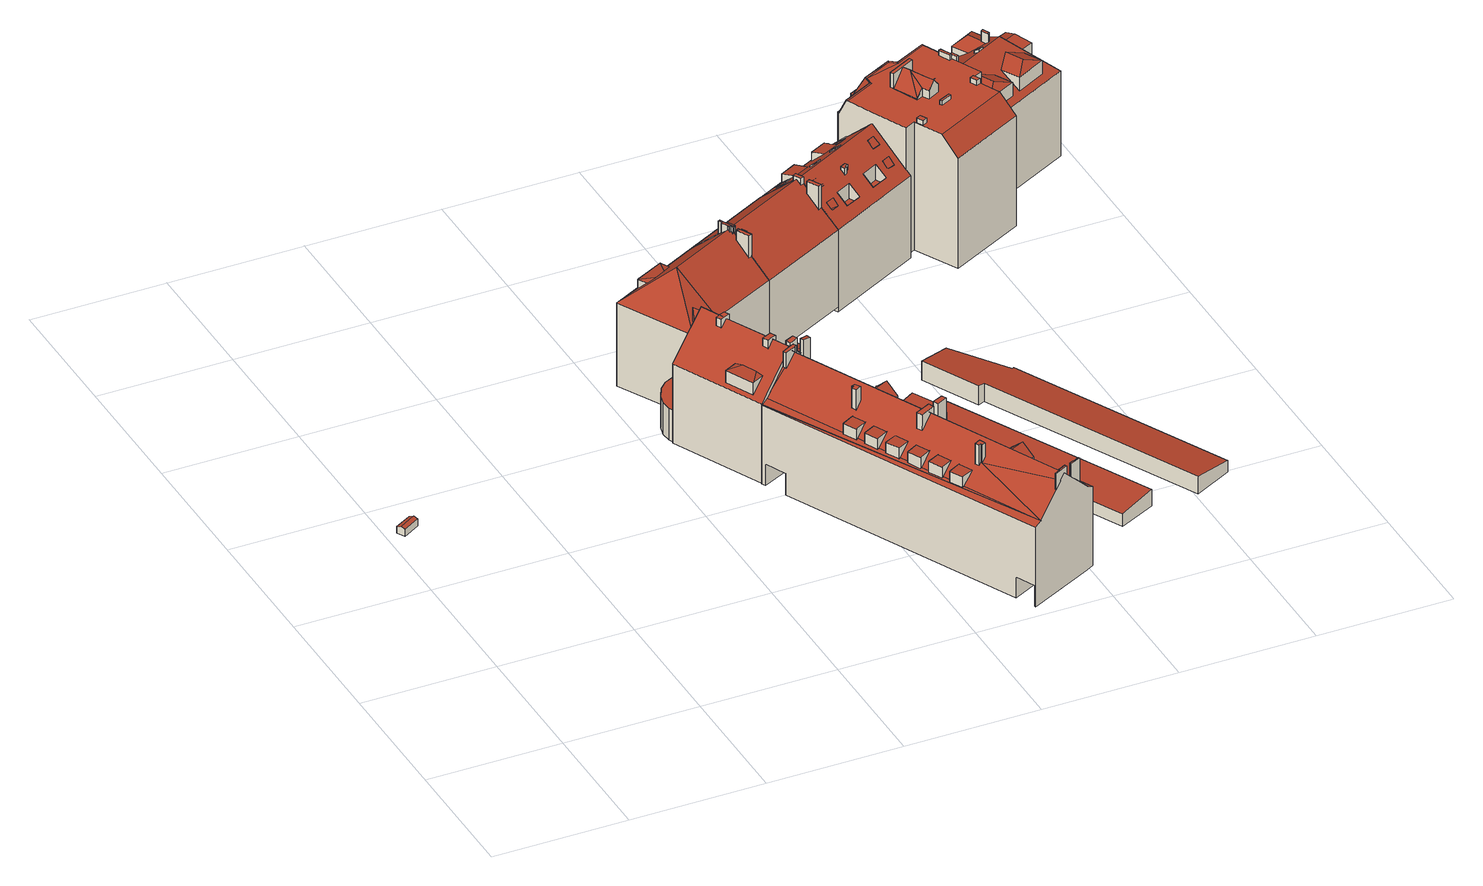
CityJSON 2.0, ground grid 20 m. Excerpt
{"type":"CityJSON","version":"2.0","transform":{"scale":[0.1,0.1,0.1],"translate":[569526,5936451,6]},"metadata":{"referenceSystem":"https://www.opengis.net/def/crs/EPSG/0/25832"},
"CityObjects":{
"building1":{"type":"Building","attributes":{"Grundfläche 2D":"3.890476","Grundhöhe NN":"7.788"},"geometry":[{"type":"Solid","lod":"3","boundaries":[[[[0,1,2,3]],[[4,1,0,5]],[[3,2,6,7]],[[5,0,3,7,8]],[[4,5,8,9]],[[6,2,1,4,9]],[[7,6,9,8]]]],"semantics":{"surfaces":[{"type":"RoofSurface"},{"type":"WallSurface"},{"type":"GroundSurface"}],"values":[[0,0,1,1,1,1,2]]}}]},
"building2":{"type":"Building","attributes":{"Grundfläche 2D":"180.118781","Grundhöhe NN":"7.337"},"children":["building2-1","building2-2","building2-3","building2-4"],"geometry":[{"type":"Solid","lod":"3","boundaries":[[[[10,11,12,13]],[[11,14,12]],[[15,10,13]],[[16,17,18]],[[19,20,21,22,23,17,24,25,26,27,28,29],[30,14,11,10,15,31]],[[32,20,19]],[[33,34,35,36,37,18,17,23,22,21,20,32,38]],[[39,24,16]],[[24,17,16]],[[13,12,30,31]],[[15,13,31]],[[12,14,30]],[[16,18,40,41]],[[39,16,41,42]],[[25,24,39,42,43]],[[27,26,25,43,44]],[[45,46,36,35,34,33,38,32,19,29,28,27,44,47]],[[18,37,36,46,40]],[[41,40,46,45,47,44,43,42]]]],"semantics":{"surfaces":[{"type":"RoofSurface"},{"type":"WallSurface"},{"type":"GroundSurface"}],"values":[[0,0,0,0,0,0,0,0,0,1,1,1,1,1,1,1,1,1,2]]}}]},
"building2-1":{"type":"BuildingInstallation","parents":["building2"],"geometry":[{"type":"MultiSurface","lod":"3","boundaries":[[[48,49,50,51,52]],[[49,53,22,54,50]],[[51,50,54,55]],[[55,21,56,48,52,51]],[[49,48,56,53]]],"semantics":{"surfaces":[{"type":"RoofSurface"},{"type":"WallSurface"}],"values":[0,1,1,1,1]}}]},
"building2-2":{"type":"BuildingInstallation","parents":["building2"],"geometry":[{"type":"MultiSurface","lod":"3","boundaries":[[[57,58,59,60,61]],[[62,17,63,59,58,57]],[[59,63,64,60]],[[60,64,23,65,61]],[[57,61,65,62]]],"semantics":{"surfaces":[{"type":"RoofSurface"},{"type":"WallSurface"}],"values":[0,1,1,1,1]}}]},
"building2-3":{"type":"BuildingInstallation","parents":["building2"],"geometry":[{"type":"MultiSurface","lod":"3","boundaries":[[[66,67,68,69,70]],[[32,38,33,68,67,66]],[[69,68,33,71]],[[70,69,71,72]],[[66,70,72,32]]],"semantics":{"surfaces":[{"type":"RoofSurface"},{"type":"WallSurface"}],"values":[0,1,1,1,1]}}]},
"building2-4":{"type":"BuildingInstallation","parents":["building2"],"geometry":[{"type":"MultiSurface","lod":"3","boundaries":[[[73,74,75]],[[76,75,74,77]],[[77,78,76]],[[73,75,79]],[[80,76,78]],[[75,76,80,79]]],"semantics":{"surfaces":[{"type":"RoofSurface"},{"type":"WallSurface"}],"values":[0,0,0,1,1,1]}}]},
"building3":{"type":"Building","attributes":{"Grundfläche 2D":"480.988262","Grundhöhe NN":"7.285"},"children":["building3-1","building3-2","building3-3","building3-4","building3-5","building3-6","building3-7","building3-8","building3-9","building3-10","building3-11","building3-12","building3-13","building3-14"],"geometry":[{"type":"Solid","lod":"3","boundaries":[[[[81,82,83,84,85,86]],[[87,83,82,88]],[[89,90,91,92,93,94]],[[95,92,91,96]],[[97,98,99]],[[98,27,99]],[[100,101,102,103,104,98]],[[105,106,107,108,109,110,111,112,113,114,115,116,117,118,119,98,104,103,102,120,121,122,123]],[[119,118,117,116,115,114,113,112,111,110,109,108,107,27,98]],[[124,107,106,125]],[[121,120,122]],[[120,126,122]],[[122,126,127]],[[122,127,128,127,128]],[[129,130,131,132,133,134,36,135,136]],[[137,138,139,140,141,142,143,144,145,146,147]],[[148,149,150,151,152,153]],[[105,123,122,128,127,128,127,126,154,155,156,157,158,149,148,88,82,81,86,139,138,159,160,147,146,96,91,90,136,135,161,162,163,164,165,166,106]],[[124,125,106,166,165]],[[160,159,167,168]],[[86,85,84,140,139]],[[87,88,148,153]],[[87,153,152,141,140,84,83]],[[136,90,89,94,130,129]],[[95,96,146,145]],[[92,95,145,144,131,130,94,93]],[[147,160,168]],[[167,159,138,137]],[[137,147,168,167]],[[169,97,99,170,171,172,173,174,175,176,177,178]],[[179,150,149,158,157,156,155,154,126,120,102,101,100,98,97,169,180]],[[181,182,183,184,185,151,150,179]],[[152,151,185,186]],[[141,152,186,187]],[[142,141,187,188]],[[143,142,188,189]],[[144,143,189,190]],[[131,144,190,191]],[[132,131,191,192]],[[192,193,194,195,196,197,134,133,132]],[[45,198,44,170,99,27,107,124,165,164,163,162,161,135,36,134,197,46]],[[172,171,196,195]],[[194,193,174,173]],[[178,177,182,181]],[[184,183,176,175]],[[189,188,187,186,185,184,175,174,193,192,191,190]],[[169,178,181,179,180]],[[198,45,46,197,196,171,170,44]],[[173,172,195,194]],[[183,182,177,176]]]],"semantics":{"surfaces":[{"type":"RoofSurface"},{"type":"WallSurface"},{"type":"GroundSurface"},{"type":"OuterCeilingSurface"}],"values":[[0,0,0,0,0,0,0,0,0,0,0,0,0,0,0,0,0,0,0,0,1,1,1,1,1,1,1,1,1,1,1,1,1,1,1,1,1,1,1,1,1,1,1,1,1,2,2,2,3,3]]}}]},
"building3-1":{"type":"BuildingInstallation","parents":["building3"],"geometry":[{"type":"MultiSurface","lod":"3","boundaries":[[[199,200,201,202]],[[199,203,105,204,200]],[[204,205,201,200]],[[205,123,206,202,201]],[[206,203,199,202]]],"semantics":{"surfaces":[{"type":"RoofSurface"},{"type":"WallSurface"}],"values":[0,1,1,1,1]}}]},
"building3-2":{"type":"BuildingInstallation","parents":["building3"],"geometry":[{"type":"MultiSurface","lod":"3","boundaries":[[[207,208,209,210,211,212,213,214,215,216]],[[212,211,217,218]],[[212,218,106,213]],[[106,219,214,213]],[[220,221,208,207,216,215,214,219,222,223]],[[125,217,211,210,209,208,221,166]]],"semantics":{"surfaces":[{"type":"RoofSurface"},{"type":"WallSurface"}],"values":[0,1,1,1,1,1]}}]},
"building3-3":{"type":"BuildingInstallation","parents":["building3"],"geometry":[{"type":"MultiSurface","lod":"3","boundaries":[[[224,225,226,227,228,229,230,231,232]],[[224,233,234,225]],[[234,235,225]],[[226,225,235,236]],[[236,237,227,226]],[[228,227,237,238]],[[238,239,104,230,229,228]],[[231,230,104,240]],[[240,241,233,224,232,231]]],"semantics":{"surfaces":[{"type":"RoofSurface"},{"type":"WallSurface"}],"values":[0,1,1,1,1,1,1,1,1]}}]},
"building3-4":{"type":"BuildingInstallation","parents":["building3"],"geometry":[{"type":"MultiSurface","lod":"3","boundaries":[[[242,243,244,245,246,247]],[[248,249,245,244]],[[247,246,245,249,111]],[[244,243,242,110,248]]],"semantics":{"surfaces":[{"type":"RoofSurface"},{"type":"WallSurface"}],"values":[0,1,1,1]}}]},
"building3-5":{"type":"BuildingInstallation","parents":["building3"],"geometry":[{"type":"MultiSurface","lod":"3","boundaries":[[[250,251,252,253,254,255,256,257,258,259,260]],[[252,101,102,120,126,154,253]],[[128,261,255,254,253,154]],[[261,127,256,255]],[[258,257,256,127,122]],[[258,122,121]],[[262,259,258,121]],[[262,103,260,259]],[[251,250,260,103,263,264]],[[264,101,252,251]]],"semantics":{"surfaces":[{"type":"RoofSurface"},{"type":"WallSurface"}],"values":[0,1,1,1,1,1,1,1,1,1]}}]},
"building3-6":{"type":"BuildingInstallation","parents":["building3"],"geometry":[{"type":"MultiSurface","lod":"3","boundaries":[[[265,266,267,268,269,270]],[[271,272,268,267]],[[270,269,268,272,113]],[[271,267,266,265,112]]],"semantics":{"surfaces":[{"type":"RoofSurface"},{"type":"WallSurface"}],"values":[0,1,1,1]}}]},
"building3-7":{"type":"BuildingInstallation","parents":["building3"],"geometry":[{"type":"MultiSurface","lod":"3","boundaries":[[[273,274,275,276,277,278]],[[279,280,274,273]],[[280,281,275,274]],[[276,275,281,282]],[[282,283,277,276]],[[277,283,284,278]],[[284,279,273,278]]],"semantics":{"surfaces":[{"type":"RoofSurface"},{"type":"WallSurface"}],"values":[0,1,1,1,1,1,1]}}]},
"building3-8":{"type":"BuildingInstallation","parents":["building3"],"geometry":[{"type":"MultiSurface","lod":"3","boundaries":[[[285,286,287,288,289,290]],[[291,292,288,287]],[[290,289,288,292,117]],[[291,287,286,285,116]]],"semantics":{"surfaces":[{"type":"RoofSurface"},{"type":"WallSurface"}],"values":[0,1,1,1]}}]},
"building3-9":{"type":"BuildingInstallation","parents":["building3"],"geometry":[{"type":"MultiSurface","lod":"3","boundaries":[[[293,294,295,296]],[[293,297,298,294]],[[295,294,298,299]],[[296,295,299,300]],[[300,297,293,296]]],"semantics":{"surfaces":[{"type":"RoofSurface"},{"type":"WallSurface"}],"values":[0,1,1,1,1]}}]},
"building3-10":{"type":"BuildingInstallation","parents":["building3"],"geometry":[{"type":"MultiSurface","lod":"3","boundaries":[[[301,302,303,304]],[[304,303,305,306]],[[301,304,306,307]],[[302,301,307,308]],[[303,302,308,305]]],"semantics":{"surfaces":[{"type":"RoofSurface"},{"type":"WallSurface"}],"values":[0,1,1,1,1]}}]},
"building3-11":{"type":"BuildingInstallation","parents":["building3"],"geometry":[{"type":"MultiSurface","lod":"3","boundaries":[[[309,310,311,312,313,314]],[[315,316,312,311]],[[314,313,312,316,119]],[[311,310,309,118,315]]],"semantics":{"surfaces":[{"type":"RoofSurface"},{"type":"WallSurface"}],"values":[0,1,1,1]}}]},
"building3-12":{"type":"BuildingInstallation","parents":["building3"],"geometry":[{"type":"MultiSurface","lod":"3","boundaries":[[[317,318,319,320,321,322,323,324]],[[155,156,157,319,318]],[[157,325,320,319]],[[321,320,325,326]],[[326,327,322,321]],[[327,328,323,322]],[[323,328,329,324]],[[318,317,324,329,330,155]]],"semantics":{"surfaces":[{"type":"RoofSurface"},{"type":"WallSurface"}],"values":[0,1,1,1,1,1,1,1]}}]},
"building3-13":{"type":"BuildingInstallation","parents":["building3"],"geometry":[{"type":"MultiSurface","lod":"3","boundaries":[[[331,332,333,334,335,336]],[[337,338,334,333]],[[338,109,336,335,334]],[[333,332,331,108,337]]],"semantics":{"surfaces":[{"type":"RoofSurface"},{"type":"WallSurface"}],"values":[0,1,1,1]}}]},
"building3-14":{"type":"BuildingInstallation","parents":["building3"],"geometry":[{"type":"MultiSurface","lod":"3","boundaries":[[[339,340,341,342,343,344]],[[345,346,342,341]],[[344,343,342,346,115]],[[341,340,339,114,345]]],"semantics":{"surfaces":[{"type":"RoofSurface"},{"type":"WallSurface"}],"values":[0,1,1,1]}}]},
"building4":{"type":"Building","attributes":{"Grundfläche 2D":"244.404709","Grundhöhe NN":"6.720"},"children":["building4-1","building4-2"],"geometry":[{"type":"Solid","lod":"3","boundaries":[[[[347,348,349,350]],[[351,352,353]],[[351,354,355,347,350,352]],[[356,357,358]],[[356,359,357]],[[360,361,362]],[[361,363,362]],[[364,365,366]],[[367,366,365,368]],[[364,369,370,371,365]],[[371,372,368,365]],[[373,374,375,376,377,378,379,380,381,382,381,383,380,367,368,384,385]],[[386,380,383,381]],[[381,380,386]],[[378,387,388,389,357,359,390,391,353,352,350,349,348,363,361,367,380,379]],[[366,367,361]],[[392,393,394,395,396,397,398,399,400,401]],[[348,347,363]],[[390,359,351,353,391]],[[359,356,362,363,347,355,354,351]],[[396,395,402,403]],[[397,396,403,404]],[[398,397,404,405]],[[399,398,405,406]],[[400,399,406,407]],[[401,400,407,408]],[[392,401,408,409]],[[358,357,410,411]],[[356,358,411,412]],[[362,356,412,413]],[[360,362,413,414]],[[361,360,414,415]],[[394,366,361,415,402,395]],[[366,394,393,364]],[[416,370,369,364,393,392,409]],[[372,371,370,416,417]],[[368,372,417,418]],[[384,368,418,419]],[[420,421,422,410,357,389,388,387,378,377,376,375,374,373,385,384,419,423]],[[402,415,414,413,412,411,410,422,421,420,423,419,418,417,416,409,408,407,406,405,404,403]]]],"semantics":{"surfaces":[{"type":"RoofSurface"},{"type":"WallSurface"},{"type":"GroundSurface"}],"values":[[0,0,0,0,0,0,0,0,0,0,0,0,0,0,0,0,0,1,1,1,1,1,1,1,1,1,1,1,1,1,1,1,1,1,1,1,1,1,1,2]]}}]},
"building4-1":{"type":"BuildingInstallation","parents":["building4"],"geometry":[{"type":"MultiSurface","lod":"3","boundaries":[[[424,425,426,427]],[[427,426,428,429,430,431,432,433,434,435,436,437,438,439,440]],[[375,376,377,378,387,388,389,431,430,429,428,426,425]],[[389,441,432,431]],[[441,442,433,432]],[[442,443,434,433]],[[434,443,380,436,435]],[[380,386,437,436]],[[444,439,438,437,386,383,445]],[[427,440,439,444,382,381]],[[424,427,381,446]],[[446,375,425,424]]],"semantics":{"surfaces":[{"type":"RoofSurface"},{"type":"WallSurface"}],"values":[0,0,1,1,1,1,1,1,1,1,1,1]}}]},
"building4-2":{"type":"BuildingInstallation","parents":["building4"],"geometry":[{"type":"MultiSurface","lod":"3","boundaries":[[[447,448,449]],[[450,451,447]],[[451,452,453,448,447]],[[454,450,447,449,374,455]],[[450,454,456,452,451]],[[456,385,453,452]],[[453,385,373,374,449,448]]],"semantics":{"surfaces":[{"type":"RoofSurface"},{"type":"WallSurface"}],"values":[0,0,0,1,1,1,1]}}]},
"building5":{"type":"Building","attributes":{"Grundfläche 2D":"189.022632","Grundhöhe NN":"7.556"},"children":["building5-1","building5-2","building5-3","building5-4"],"geometry":[{"type":"Solid","lod":"3","boundaries":[[[[357,457,458]],[[459,457,357,460,461,378,377,462,463,464]],[[465,466,467,464,463,462,377,375,374,468,385,384,469,470]],[[357,458,471,472]],[[473,474,384,385,468,374,375,377,378,461,460,357,472,475]],[[469,384,474,476]],[[477,471,458,457,459,464,467,466,465,470,469,476,478]],[[478,476,474,473,475,472,471,477]]]],"semantics":{"surfaces":[{"type":"RoofSurface"},{"type":"WallSurface"},{"type":"GroundSurface"}],"values":[[0,0,0,1,1,1,1,2]]}}]},
"building5-1":{"type":"BuildingInstallation","parents":["building5"],"geometry":[{"type":"MultiSurface","lod":"3","boundaries":[[[479,480,481,482]],[[482,481,465,483]],[[479,482,483,484]],[[484,470,480,479]],[[470,465,481,480]]],"semantics":{"surfaces":[{"type":"RoofSurface"},{"type":"WallSurface"}],"values":[0,1,1,1,1]}}]},
"building5-2":{"type":"BuildingInstallation","parents":["building5"],"geometry":[{"type":"MultiSurface","lod":"3","boundaries":[[[448,453,485,486]],[[486,487,448]],[[488,487,486]],[[468,385,453,448]],[[385,489,485,453]],[[486,485,489,490]],[[490,491,488,486]],[[487,488,491,492]],[[492,468,448,487]]],"semantics":{"surfaces":[{"type":"RoofSurface"},{"type":"WallSurface"}],"values":[0,0,0,1,1,1,1,1,1]}}]},
"building5-3":{"type":"BuildingInstallation","parents":["building5"],"geometry":[{"type":"MultiSurface","lod":"3","boundaries":[[[493,494,495,496,497,498]],[[495,494,459,499]],[[495,499,463,500,496]],[[497,496,500,466]],[[466,467,464,459,494,493,498,497]]],"semantics":{"surfaces":[{"type":"RoofSurface"},{"type":"WallSurface"}],"values":[0,1,1,1,1]}}]},
"building5-4":{"type":"BuildingInstallation","parents":["building5"],"geometry":[{"type":"MultiSurface","lod":"3","boundaries":[[[429,428,426,425,501,502]],[[461,378,377,375,425,426,428,429]],[[375,503,501,425]],[[501,503,462,504,502]],[[504,461,429,502]]],"semantics":{"surfaces":[{"type":"RoofSurface"},{"type":"WallSurface"}],"values":[0,1,1,1,1]}}]},
"building6":{"type":"Building","attributes":{"Grundfläche 2D":"237.298975","Grundhöhe NN":"6.606"},"geometry":[{"type":"Solid","lod":"3","boundaries":[[[[505,506,507,508,509,510,511,512]],[[513,514,511,510]],[[514,515,512,511]],[[515,516,505,512]],[[516,517,506,505]],[[517,518,507,506]],[[518,519,508,507]],[[519,520,509,508]],[[520,513,510,509]],[[513,520,519,518,517,516,515,514]]]],"semantics":{"surfaces":[{"type":"RoofSurface"},{"type":"WallSurface"},{"type":"GroundSurface"}],"values":[[0,1,1,1,1,1,1,1,1,2]]}}]},
"building7":{"type":"Building","attributes":{"Grundfläche 2D":"286.571691","Grundhöhe NN":"6.548"},"geometry":[{"type":"Solid","lod":"3","boundaries":[[[[521,522,523,524,525,526,527,528]],[[529,530,528,527]],[[530,531,521,528]],[[531,532,522,521]],[[532,533,523,522]],[[533,534,524,523]],[[534,535,525,524]],[[535,536,526,525]],[[536,529,527,526]],[[536,535,534,533,532,531,530,529]]]],"semantics":{"surfaces":[{"type":"RoofSurface"},{"type":"WallSurface"},{"type":"GroundSurface"}],"values":[[0,1,1,1,1,1,1,1,1,2]]}}]},
"building8":{"type":"Building","attributes":{"Grundfläche 2D":"201.266530","Grundhöhe NN":"6.824"},"children":["building8-1","building8-2","building8-3","building8-4","building8-5","building8-6","building8-7","building8-8","building8-9","building8-10","building8-11","building8-12","building8-13"],"geometry":[{"type":"MultiSurface","lod":"3","boundaries":[[[537,538,539,540,457,541,467]],[[467,469,542,537],[543,544,545,546],[547,548,549,550]],[[551,540,539,538,537,542,552,553]],[[457,540,551,554]],[[555,556,469,467,541,457,554,557]],[[542,469,556,552]],[[557,554,551,553,552,556,555]]],"semantics":{"surfaces":[{"type":"RoofSurface"},{"type":"WallSurface"},{"type":"GroundSurface"}],"values":[0,0,1,1,1,1,2]}}]},
"building8-1":{"type":"BuildingInstallation","parents":["building8"],"geometry":[{"type":"MultiSurface","lod":"3","boundaries":[[[558,559,560,561]],[[559,562,560]],[[561,563,558]],[[559,558,563,562]]],"semantics":{"surfaces":[{"type":"RoofSurface"},{"type":"WallSurface"}],"values":[0,1,1,1]}}]},
"building8-2":{"type":"BuildingInstallation","parents":["building8"],"geometry":[{"type":"MultiSurface","lod":"3","boundaries":[[[564,565,566,567]],[[566,565,568,569]],[[567,566,569,570]],[[564,567,570,571]],[[565,564,571,568]]],"semantics":{"surfaces":[{"type":"RoofSurface"},{"type":"WallSurface"}],"values":[0,1,1,1,1]}}]},
"building8-3":{"type":"BuildingInstallation","parents":["building8"],"geometry":[{"type":"MultiSurface","lod":"3","boundaries":[[[572,573,574,575]],[[548,547,573,572]],[[574,573,547,550]],[[550,549,575,574]],[[572,575,549,548]]],"semantics":{"surfaces":[{"type":"RoofSurface"},{"type":"WallSurface"}],"values":[0,1,1,1,1]}}]},
"building8-4":{"type":"BuildingInstallation","parents":["building8"],"geometry":[{"type":"MultiSurface","lod":"3","boundaries":[[[576,577,578,579]],[[579,578,580,581]],[[576,579,581,582]],[[577,576,582,583]],[[578,577,583,580]]],"semantics":{"surfaces":[{"type":"RoofSurface"},{"type":"WallSurface"}],"values":[0,1,1,1,1]}}]},
"building8-5":{"type":"BuildingInstallation","parents":["building8"],"geometry":[{"type":"MultiSurface","lod":"3","boundaries":[[[584,585,586,587]],[[584,587,588,589]],[[585,584,589,590]],[[586,585,590,591]],[[587,586,591,588]]],"semantics":{"surfaces":[{"type":"RoofSurface"},{"type":"WallSurface"}],"values":[0,1,1,1,1]}}]},
"building8-6":{"type":"BuildingInstallation","parents":["building8"],"geometry":[{"type":"MultiSurface","lod":"3","boundaries":[[[592,593,594,595]],[[596,597,595,594]],[[592,595,597,598]],[[598,599,593,592]],[[594,593,599,596]]],"semantics":{"surfaces":[{"type":"RoofSurface"},{"type":"WallSurface"}],"values":[0,1,1,1,1]}}]},
"building8-7":{"type":"BuildingInstallation","parents":["building8"],"geometry":[{"type":"MultiSurface","lod":"3","boundaries":[[[600,601,602,603,604,605]],[[605,604,606,607]],[[607,608,600,605]],[[608,609,601,600]],[[609,610,602,601]],[[603,602,610,611]],[[611,606,604,603]]],"semantics":{"surfaces":[{"type":"RoofSurface"},{"type":"WallSurface"}],"values":[0,1,1,1,1,1,1]}}]},
"building8-8":{"type":"BuildingInstallation","parents":["building8"],"geometry":[{"type":"MultiSurface","lod":"3","boundaries":[[[612,613,614,615,616,617,618,619]],[[613,612,620,615,614]],[[621,622,619,618,617,616,623]],[[622,620,612,619]]],"semantics":{"surfaces":[{"type":"RoofSurface"},{"type":"WallSurface"}],"values":[0,1,1,1]}}]},
"building8-9":{"type":"BuildingInstallation","parents":["building8"],"geometry":[{"type":"MultiSurface","lod":"3","boundaries":[[[624,625,626,627]],[[624,627,628,629]],[[625,624,629,630]],[[627,626,631,628]],[[626,625,630,631]]],"semantics":{"surfaces":[{"type":"RoofSurface"},{"type":"WallSurface"}],"values":[0,1,1,1,1]}}]},
"building8-10":{"type":"BuildingInstallation","parents":["building8"],"geometry":[{"type":"MultiSurface","lod":"3","boundaries":[[[632,633,634,635,636,637,638,639]],[[640,641,638,637,636,635,642,643]],[[644,634,633,632,639,645,646,647]],[[635,634,644,642]],[[641,645,639,638]]],"semantics":{"surfaces":[{"type":"RoofSurface"},{"type":"WallSurface"}],"values":[0,1,1,1,1]}}]},
"building8-11":{"type":"BuildingInstallation","parents":["building8"],"geometry":[{"type":"MultiSurface","lod":"3","boundaries":[[[648,649,650,651]],[[649,648,543,546]],[[546,545,650,649]],[[545,544,651,650]],[[648,651,544,543]]],"semantics":{"surfaces":[{"type":"RoofSurface"},{"type":"WallSurface"}],"values":[0,1,1,1,1]}}]},
"building8-12":{"type":"BuildingInstallation","parents":["building8"],"geometry":[{"type":"MultiSurface","lod":"3","boundaries":[[[652,653,654,655]],[[655,654,656,657]],[[657,658,652,655]],[[653,652,658,659]],[[659,656,654,653]]],"semantics":{"surfaces":[{"type":"RoofSurface"},{"type":"WallSurface"}],"values":[0,1,1,1,1]}}]},
"building8-13":{"type":"BuildingInstallation","parents":["building8"],"geometry":[{"type":"MultiSurface","lod":"3","boundaries":[[[660,661,662,663]],[[663,662,664,665]],[[660,663,665,666]],[[661,660,666,667]],[[662,661,667,664]]],"semantics":{"surfaces":[{"type":"RoofSurface"},{"type":"WallSurface"}],"values":[0,1,1,1,1]}}]},
"building9":{"type":"Building","attributes":{"Grundfläche 2D":"286.560582","Grundhöhe NN":"6.914"},"children":["building9-1","building9-2","building9-3","building9-4","building9-5","building9-6","building9-7"],"geometry":[{"type":"MultiSurface","lod":"3","boundaries":[[[668,669,670,671]],[[668,672,673,674,675]],[[676,671,670]],[[672,668,671]],[[674,677,678,675]],[[679,680,681,682,669,668,675,683,684,685]],[[686,681,678]],[[680,683,675,678,681]],[[687,688,689,690,691]],[[692,693,690,689]],[[694,695,696,697,698,699,700,701,702,693,692,703,704,705,706,707,708],[709,710,676,670,711,712,682,713,714,715,716]],[[706,717,718,707]],[[700,719,720,701]],[[702,690,693]],[[702,701,721]],[[721,722,702]],[[702,722,690]],[[721,701,720,723]],[[721,723,722]],[[720,719,724,725,726]],[[727,728,726,725,729,730,731,732,733,734,687,691]],[[690,722,727,691]],[[722,723,728,727]],[[723,720,726,728]],[[710,671,676]],[[710,709,672,671]],[[709,716,673,672]],[[673,716,715,677,674]],[[715,714,678,677]],[[714,713,686,678]],[[686,713,682,681]],[[735,704,703,692,689,688,736,737]],[[705,704,735,738]],[[717,706,705,738,739]],[[718,717,739,740]],[[708,707,718,740,741]],[[695,694,742,743]],[[694,708,741,742]],[[696,695,743,744]],[[697,696,744,745]],[[698,697,745,746]],[[747,748,749,724,719,700,699,698,746,750]],[[725,724,749,751]],[[730,729,752,753]],[[732,731,754,755]],[[729,725,751,752]],[[731,730,753,754]],[[733,732,755,756]],[[734,733,756,757]],[[687,734,757,758]],[[688,687,758,736]],[[749,748,747,750,746,745,744,743,742,741,740,739,738,735,737,736,758,757,756,755,754,753,752,751]]],"semantics":{"surfaces":[{"type":"RoofSurface"},{"type":"WallSurface"},{"type":"GroundSurface"}],"values":[0,0,0,0,0,0,0,0,0,0,0,0,0,0,0,0,0,0,0,0,0,0,0,0,1,1,1,1,1,1,1,1,1,1,1,1,1,1,1,1,1,1,1,1,1,1,1,1,1,1,1,2]}}]},
"building9-1":{"type":"BuildingInstallation","parents":["building9"],"geometry":[{"type":"MultiSurface","lod":"3","boundaries":[[[759,760,761,762]],[[763,764,762,761]],[[764,765,759,762]],[[760,759,765,766]],[[761,760,766,763]]],"semantics":{"surfaces":[{"type":"RoofSurface"},{"type":"WallSurface"}],"values":[0,1,1,1,1]}}]},
"building9-2":{"type":"BuildingInstallation","parents":["building9"],"geometry":[{"type":"MultiSurface","lod":"3","boundaries":[[[767,768,769,770]],[[770,769,771,772]],[[767,770,772,773]],[[768,767,773,774]],[[769,768,774,771]]],"semantics":{"surfaces":[{"type":"RoofSurface"},{"type":"WallSurface"}],"values":[0,1,1,1,1]}}]},
"building9-3":{"type":"BuildingInstallation","parents":["building9"],"geometry":[{"type":"MultiSurface","lod":"3","boundaries":[[[775,776,777,778,779]],[[777,776,780,781]],[[781,782,783,779,778,777]],[[783,784,775,779]],[[776,775,784,780]]],"semantics":{"surfaces":[{"type":"RoofSurface"},{"type":"WallSurface"}],"values":[0,1,1,1,1]}}]},
"building9-4":{"type":"BuildingInstallation","parents":["building9"],"geometry":[{"type":"MultiSurface","lod":"3","boundaries":[[[785,786,787,788,789]]],"semantics":{"surfaces":[{"type":"RoofSurface"}],"values":[0]}}]},
"building9-5":{"type":"BuildingInstallation","parents":["building9"],"geometry":[{"type":"MultiSurface","lod":"3","boundaries":[[[684,683,790,791,792]],[[790,683,680]],[[685,792,791,790,680,679]],[[792,685,684]]],"semantics":{"surfaces":[{"type":"RoofSurface"},{"type":"WallSurface"}],"values":[0,1,1,1]}}]},
"building9-6":{"type":"BuildingInstallation","parents":["building9"],"geometry":[{"type":"MultiSurface","lod":"3","boundaries":[[[793,794,795,796]],[[797,798,796,795]],[[793,796,798,799]],[[799,800,794,793]],[[795,794,800,797]]],"semantics":{"surfaces":[{"type":"RoofSurface"},{"type":"WallSurface"}],"values":[0,1,1,1,1]}}]},
"building9-7":{"type":"BuildingInstallation","parents":["building9"],"geometry":[{"type":"MultiSurface","lod":"3","boundaries":[[[801,802,803,804]],[[801,804,711,670]],[[682,802,801,670,669]],[[802,682,712,803]],[[803,712,711,804]]],"semantics":{"surfaces":[{"type":"RoofSurface"},{"type":"WallSurface"}],"values":[0,1,1,1,1]}}]},
"building10":{"type":"Building","attributes":{"Grundfläche 2D":"207.001104","Grundhöhe NN":"6.185"},"children":["building10-1","building10-2","building10-3"],"geometry":[{"type":"MultiSurface","lod":"3","boundaries":[[[805,806,807]],[[806,808,809,807]],[[806,805,810,808]],[[811,812,813,814,815,816]],[[814,813,817]],[[818,817,813,812,819,820]],[[821,822,823,824,825,826]],[[824,823,827]],[[828,827,823,822,829,830]],[[831,832,833]],[[832,834,835,833]],[[832,831,836,834]],[[837,838,839,840]],[[841,837,840,842]],[[838,837,841]],[[843,844,845,846,847,848,849],[808,810,850,851,809],[834,836,852,853,835]],[[854,855,856,857,858,846,845,844,859,860],[818,820,861,816,815,862,863],[828,830,864,826,825,865,866]],[[844,843,859],[842,840,839,867,868]],[[851,850,805,807]],[[850,810,805]],[[807,809,851]],[[814,862,815]],[[818,863,817]],[[814,817,863,862]],[[824,865,825]],[[828,866,827]],[[824,827,866,865]],[[853,852,831,833]],[[836,831,852]],[[853,833,835]],[[839,838,867]],[[841,842,868]],[[838,841,868,867]],[[843,849,869,870]],[[859,843,870,871]],[[860,859,871,872]],[[873,874,875,857,856,855,854,860,872,876]],[[858,857,875,877]],[[847,846,858,877,878]],[[848,847,878,879]],[[849,848,879,869]],[[876,872,871,870,869,879,878,877,875,874,873]]],"semantics":{"surfaces":[{"type":"RoofSurface"},{"type":"WallSurface"},{"type":"GroundSurface"}],"values":[0,0,0,0,0,0,0,0,0,0,0,0,0,0,0,0,0,0,1,1,1,1,1,1,1,1,1,1,1,1,1,1,1,1,1,1,1,1,1,1,1,2]}}]},
"building10-1":{"type":"BuildingInstallation","parents":["building10"],"geometry":[{"type":"MultiSurface","lod":"3","boundaries":[[[880,881,882,883,884]],[[885,882,881,811,816]],[[885,886,887,884,883,882]],[[819,880,884,887,820]],[[811,881,880,819,812]]],"semantics":{"surfaces":[{"type":"RoofSurface"},{"type":"WallSurface"}],"values":[0,1,1,1,1]}}]},
"building10-2":{"type":"BuildingInstallation","parents":["building10"],"geometry":[{"type":"MultiSurface","lod":"3","boundaries":[[[888,889,890,891]],[[891,890,892,893]],[[888,891,893,894]],[[894,895,889,888]],[[895,892,890,889]]],"semantics":{"surfaces":[{"type":"RoofSurface"},{"type":"WallSurface"}],"values":[0,1,1,1,1]}}]},
"building10-3":{"type":"BuildingInstallation","parents":["building10"],"geometry":[{"type":"MultiSurface","lod":"3","boundaries":[[[896,897,898,899]],[[900,897,896,821,826]],[[900,901,898,897]],[[829,899,898,901,830]],[[821,896,899,829,822]]],"semantics":{"surfaces":[{"type":"RoofSurface"},{"type":"WallSurface"}],"values":[0,1,1,1,1]}}]}
},
"vertices":[
[36,526,32],[11,511,32],[14,506,29],[39,521,29],[7,518,29],[32,532,29],[14,506,18],[39,521,18],[32,532,18],[7,518,18],
[503,461,164],[493,482,164],[469,483,162],[489,441,162],[487,492,162],[507,450,162],[496,590,181],[496,555,197],[536,610,138],[547,449,197],[543,456,197],[534,476,197],[530,484,197],[500,546,197],[482,585,197],[428,559,138],[485,439,138],[493,422,138],[502,427,148],[531,442,180],[469,483,143],[489,441,143],[547,450,197],[560,456,183],[576,464,165],[592,472,147],[600,476,138],[594,490,138],[550,451,194],[496,591,181],[536,610,13],[496,590,13],[496,591,13],[428,559,13],[493,422,13],[550,451,13],[600,476,13],[547,450,13],
[539,478,200],[535,486,200],[521,480,200],[525,471,200],[534,476,200],[535,486,192],[521,480,187],[525,471,187],[539,478,192],
[502,557,200],[496,555,200],[487,550,200],[491,542,200],[506,549,200],[502,557,192],[487,550,187],[491,542,187],[506,549,192],
[547,450,203],[550,451,203],[560,456,203],[557,463,203],[544,457,203],[557,463,183],[544,457,197],
[562,503,161],[563,494,164],[578,511,161],[589,488,161],[567,486,164],[573,480,161],[578,511,143],[589,488,143],
[729,171,149],[723,149,164],[746,160,164],[738,177,148],[734,175,148],[730,172,148],[754,144,148],[745,140,148],[639,382,148],[631,379,148],[624,355,164],[647,366,164],[641,379,151],[640,383,148],[655,350,148],[646,346,148],[691,6,138],[701,11,143],[492,422,138],[701,11,144],[730,25,175],[739,30,184],[738,32,184],[673,131,170],[645,244,192],[550,443,192],[502,427,143],[558,309,143],[568,290,143],[574,277,143],[583,257,143],[589,245,143],[599,225,143],[605,212,143],[614,192,143],[620,180,143],[630,160,143],[636,148,143],[645,128,143],[745,33,192],[744,36,192],[744,37,192],[649,236,192],[547,449,192],[547,448,192],[746,33,192],[745,37,192],[749,38,187],[639,382,142],[640,383,141],[641,379,141],[647,382,138],[645,385,138],[601,477,138],[592,472,143],[636,381,143],[689,272,143],[688,272,143],[734,175,143],[738,177,141],[740,173,141],[745,176,138],[659,357,138],[653,354,141],[655,350,141],[651,348,143],[675,300,143],[750,142,143],[791,56,143],[800,61,138],[757,150,138],[752,148,141],[754,144,141],[750,36,187],[759,40,178],[766,43,171],[775,48,161],[789,55,146],[673,264,159],[660,292,159],[576,464,160],[563,457,175],[560,456,178],[550,451,189],[547,450,191],[548,448,192],[689,272,159],[675,300,159],[691,6,13],[492,422,13],[495,416,13],[495,416,47],[509,385,47],[509,385,13],[677,36,13],[677,36,46],[690,8,46],[690,8,13],[800,61,13],[789,55,13],[799,63,13],[799,63,46],[786,91,46],[786,91,13],[757,150,13],[752,148,13],[740,173,13],[745,176,13],[659,357,13],[653,354,13],[641,379,13],[647,382,13],[620,438,13],[620,438,47],[605,469,47],[605,469,13],[601,477,13],[547,449,13],
[651,247,199],[628,236,199],[632,228,199],[654,239,199],[651,247,186],[628,236,174],[632,228,174],[654,239,186],
[552,447,200],[551,450,200],[548,448,200],[547,448,200],[532,440,200],[534,435,200],[550,443,200],[553,445,200],[553,446,200],[552,446,200],[532,440,175],[534,435,175],[553,445,188],[552,447,189],[551,450,189],[553,446,189],[552,446,189],
[675,143,198],[671,141,198],[666,138,198],[669,132,198],[672,134,198],[673,132,198],[673,131,198],[679,134,198],[678,137,198],[675,143,176],[671,141,172],[671,141,171],[666,138,166],[669,132,166],[672,134,170],[673,132,170],[679,134,176],[678,137,176],
[589,284,160],[574,277,159],[572,276,159],[581,256,159],[583,257,159],[599,265,160],[572,276,142],[581,256,142],
[737,31,200],[729,27,200],[730,25,200],[750,36,200],[749,38,200],[749,39,200],[745,37,200],[744,37,200],[744,36,200],[737,33,200],[738,32,200],[749,39,187],[737,33,184],[737,31,184],[729,27,175],
[605,252,160],[589,245,159],[587,244,159],[597,224,159],[599,225,159],[614,232,160],[587,244,142],[597,224,142],
[584,332,198],[579,330,198],[581,328,198],[577,326,198],[580,319,198],[589,324,198],[584,332,176],[579,330,171],[581,328,171],[577,326,166],[580,319,166],[589,324,176],
[636,187,160],[620,180,159],[618,179,159],[628,159,159],[630,160,159],[645,167,160],[618,179,142],[628,159,142],
[577,463,198],[564,456,201],[566,451,201],[579,457,198],[577,463,160],[564,456,175],[566,451,175],[579,457,160],
[663,243,198],[678,251,198],[675,258,198],[659,251,198],[675,258,160],[659,251,177],[663,243,177],[678,251,160],
[651,155,160],[636,148,159],[633,146,159],[643,127,159],[645,128,159],[661,135,160],[633,146,142],[643,127,142],
[759,41,198],[759,40,198],[775,48,198],[774,50,198],[765,45,198],[764,46,198],[758,43,198],[758,42,198],[774,50,161],[765,45,171],[764,46,171],[758,43,178],[758,42,178],[759,41,178],
[574,317,160],[558,309,159],[556,308,159],[566,288,159],[568,290,159],[583,297,160],[556,308,142],[566,288,142],
[620,220,160],[605,212,159],[603,211,159],[612,191,159],[614,192,159],[630,200,160],[603,211,142],[612,191,142],
[464,739,152],[471,726,152],[473,726,152],[485,729,155],[507,761,152],[502,738,155],[514,748,152],[503,759,152],[466,740,152],[503,759,138],[569,794,138],[503,760,138],[507,761,138],[465,741,138],[424,720,138],[466,740,138],[464,739,138],[486,611,138],[496,640,158],[482,608,138],[495,685,195],[528,631,138],[496,591,138],[496,590,138],[517,600,158],[538,611,138],[609,715,172],[604,727,184],[601,732,190],[599,735,192],[598,737,195],[598,738,195],[595,737,195],[593,735,195],[597,734,192],[596,733,192],[594,734,194],[627,681,138],[614,707,164],[594,735,195],[596,742,191],[593,747,186],[590,753,180],[508,759,140],[509,758,141],[496,591,57],[486,611,57],[482,608,57],[466,639,57],[453,633,57],[442,622,57],[434,607,57],[430,591,57],[431,575,57],[436,563,57],[466,639,7],[453,633,7],[442,622,7],[434,607,7],[430,591,7],[431,575,7],[436,563,7],[496,591,7],[569,794,7],[503,760,7],[503,759,7],[466,740,7],[465,741,7],[424,720,7],[496,590,7],[538,611,7],[528,631,7],[627,681,7],[598,738,7],[596,742,7],[593,747,7],[598,737,7],
[598,731,201],[601,732,200],[598,737,200],[597,734,201],[598,738,200],[596,742,200],[593,747,200],[590,753,201],[587,752,201],[590,746,201],[588,745,201],[591,740,201],[593,735,201],[594,735,201],[594,734,201],[595,733,201],[596,733,201],[587,752,180],[590,746,186],[588,745,186],[595,733,192],[595,733,193],[598,731,190],
[601,725,199],[606,723,199],[604,727,199],[600,724,199],[602,720,199],[609,705,199],[614,707,199],[600,724,184],[601,725,184],[609,705,164],
[702,862,138],[701,862,138],[728,811,190],[590,753,179],[596,742,190],[600,739,195],[725,803,195],[731,806,195],[738,790,179],[734,799,188],[731,805,195],[606,723,180],[760,749,138],[747,773,162],[701,862,16],[569,794,16],[598,737,16],[627,681,16],[598,738,16],[760,749,16],[731,806,16],[731,805,16],
[742,770,199],[747,773,199],[738,790,199],[733,788,199],[733,788,179],[742,770,162],
[615,708,199],[611,716,199],[608,724,199],[612,717,199],[615,708,164],[611,716,173],[612,717,173],[608,724,180],
[731,806,199],[728,811,199],[723,808,199],[729,797,199],[734,799,199],[731,805,199],[723,808,190],[729,797,188],
[603,734,200],[598,744,200],[603,734,190],[598,744,190],
[696,478,25],[723,426,25],[732,430,26],[880,136,26],[935,163,32],[783,465,32],[774,460,31],[751,505,31],[783,465,6],[774,460,6],[751,505,6],[696,478,6],[723,426,6],[732,430,6],[880,136,6],[935,163,6],
[1060,193,23],[901,511,24],[898,509,24],[839,586,27],[792,562,35],[834,477,35],[844,481,33],[1003,164,32],[844,481,5],[1003,164,5],[1060,193,5],[901,511,5],[898,509,5],[839,586,5],[792,562,5],[834,477,5],
[872,878,195],[853,913,159],[852,915,158],[842,934,138],[731,806,194],[901,822,138],[837,803,150],[830,818,164],[854,831,164],[862,816,150],[811,790,150],[787,778,150],[780,793,165],[803,805,165],[842,934,8],[901,822,8],[852,915,8],[702,862,8],[731,805,8],[760,749,8],[731,806,8],
[760,881,161],[736,869,161],[746,850,166],[770,862,166],[736,869,147],[760,881,147],
[738,849,164],[732,859,154],[720,853,154],[726,842,164],[732,859,153],[720,853,153],[726,842,163],[738,849,163],
[787,778,141],[811,790,141],[803,805,141],[780,793,141],
[758,808,186],[747,802,186],[751,793,177],[763,799,177],[751,793,176],[763,799,176],[758,808,185],[747,802,185],
[820,866,184],[815,875,175],[806,870,175],[810,861,184],[810,861,183],[820,866,183],[815,875,174],[806,870,174],
[770,785,164],[758,779,164],[762,771,155],[774,777,155],[762,771,154],[774,777,154],[770,785,163],[758,779,163],
[805,816,184],[804,818,184],[808,820,184],[806,824,184],[798,820,184],[801,814,184],[798,820,178],[801,814,173],[805,816,173],[804,818,175],[808,820,175],[806,824,178],
[793,898,161],[795,895,162],[796,894,162],[803,880,166],[827,892,166],[821,903,163],[820,904,163],[817,910,161],[793,898,147],[820,904,153],[817,910,147],[821,903,155],
[878,841,164],[866,835,164],[870,827,155],[882,832,155],[882,832,154],[878,841,163],[866,835,163],[870,827,154],
[829,907,156],[829,905,157],[833,898,164],[845,904,164],[842,910,159],[842,911,157],[840,914,154],[828,908,154],[842,911,156],[840,914,153],[845,904,163],[842,910,158],[833,898,163],[828,908,153],[829,907,154],[829,905,156],
[837,803,140],[862,816,140],[854,831,140],[830,818,140],
[781,846,184],[776,854,175],[767,849,176],[771,841,184],[767,849,174],[771,841,183],[781,846,183],[776,854,174],
[866,863,186],[855,857,186],[859,848,177],[871,854,177],[859,848,176],[871,854,176],[866,863,185],[855,857,185],
[944,915,237],[939,925,237],[921,915,214],[938,880,214],[948,885,225],[953,875,225],[962,880,237],[953,896,237],[920,915,214],[971,885,225],[966,894,225],[965,906,221],[967,903,221],[972,906,214],[957,934,214],[954,897,236],[945,915,236],[957,922,221],[976,899,214],[849,928,189],[846,927,189],[852,915,216],[897,938,216],[883,946,189],[853,913,215],[899,937,215],[1043,904,211],[1021,946,213],[1020,946,213],[1012,960,214],[1013,961,214],[1013,962,214],[999,989,215],[951,964,215],[899,950,215],[872,878,213],[897,828,211],[913,836,211],[934,796,210],[1045,853,210],[1024,895,211],[948,885,212],[938,880,212],[918,920,214],[955,939,214],[976,899,212],[966,894,212],[971,885,212],[953,875,212],[946,772,183],[1058,829,183],[998,990,216],[951,966,216],[941,972,215],[897,952,216],[941,974,216],[992,1002,189],[989,1001,189],[953,982,189],[884,960,189],[943,990,189],[988,1003,189],[953,985,189],[943,993,189],[881,962,189],[881,948,189],[847,931,189],[897,828,9],[846,927,9],[852,915,9],[913,836,9],[946,772,9],[1058,829,9],[1024,895,9],[1043,904,9],[1021,946,9],[1020,946,9],[1012,960,9],[1013,961,9],[999,989,9],[998,990,9],[992,1002,9],[1013,962,9],[989,1001,9],[988,1003,9],[953,985,9],[943,993,9],[881,962,9],[881,948,9],[847,931,9],[849,928,9],
[920,824,218],[927,828,218],[922,838,218],[915,834,218],[922,838,211],[915,834,211],[920,824,211],[927,828,211],
[979,864,218],[978,867,218],[961,859,218],[963,856,218],[961,859,211],[963,856,211],[979,864,211],[978,867,211],
[1019,945,222],[1011,961,222],[1008,960,222],[1008,958,222],[1016,944,222],[1011,961,214],[1008,960,214],[1008,958,214],[1016,944,213],[1019,945,213],
[972,909,213],[981,914,213],[980,915,213],[974,911,213],[971,910,213],
[967,903,223],[965,906,223],[957,922,223],
[1024,878,219],[1030,881,219],[1025,891,219],[1019,888,219],[1025,891,211],[1019,888,211],[1024,878,211],[1030,881,211],
[921,915,237],[957,934,237],[955,939,237],[918,920,237],
[1157,957,164],[1129,957,174],[1113,934,164],[1116,983,174],[1099,960,164],[1143,983,164],[1099,1021,172],[1100,1021,173],[1090,1041,173],[1065,1040,163],[1078,1016,163],[1102,1014,172],[1104,1060,163],[1117,1035,163],[1102,1023,171],[1105,1017,171],[1039,990,172],[1041,991,173],[1031,1010,173],[1006,1010,163],[1019,985,163],[1042,984,172],[1045,1030,163],[1058,1005,163],[1042,992,172],[1045,985,172],[1100,927,164],[1072,927,174],[1056,905,164],[1059,953,174],[1042,931,164],[1086,953,164],[1146,1017,173],[1143,1039,163],[1124,1030,163],[1126,1007,173],[1163,1001,163],[1144,992,163],[1186,962,136],[1117,1002,186],[1078,982,186],[1017,950,186],[1020,946,182],[1021,946,182],[1049,891,136],[1157,957,143],[1113,934,143],[1100,927,143],[1056,905,143],[998,990,153],[999,989,154],[1013,962,176],[1013,961,177],[1012,960,177],[1124,1081,136],[988,1011,136],[1103,1014,173],[1065,1040,143],[1104,1060,143],[1044,984,173],[1006,1010,143],[1045,1030,143],[1143,1039,139],[1163,1001,139],[1049,891,2],[1186,962,2],[1124,1081,2],[988,1011,2],[999,989,2],[1013,962,2],[1013,961,2],[998,990,2],[1012,960,2],[1020,946,2],[1021,946,2],
[1102,1023,189],[1099,1021,189],[1104,1011,189],[1105,1012,189],[1107,1013,189],[1104,1011,175],[1105,1012,175],[1107,1013,175],
[1084,986,189],[1081,993,183],[1074,990,183],[1078,983,189],[1074,990,179],[1078,983,185],[1084,986,185],[1081,993,179],
[1039,990,189],[1044,980,189],[1047,982,189],[1042,992,189],[1044,980,175],[1047,982,175]
]}
